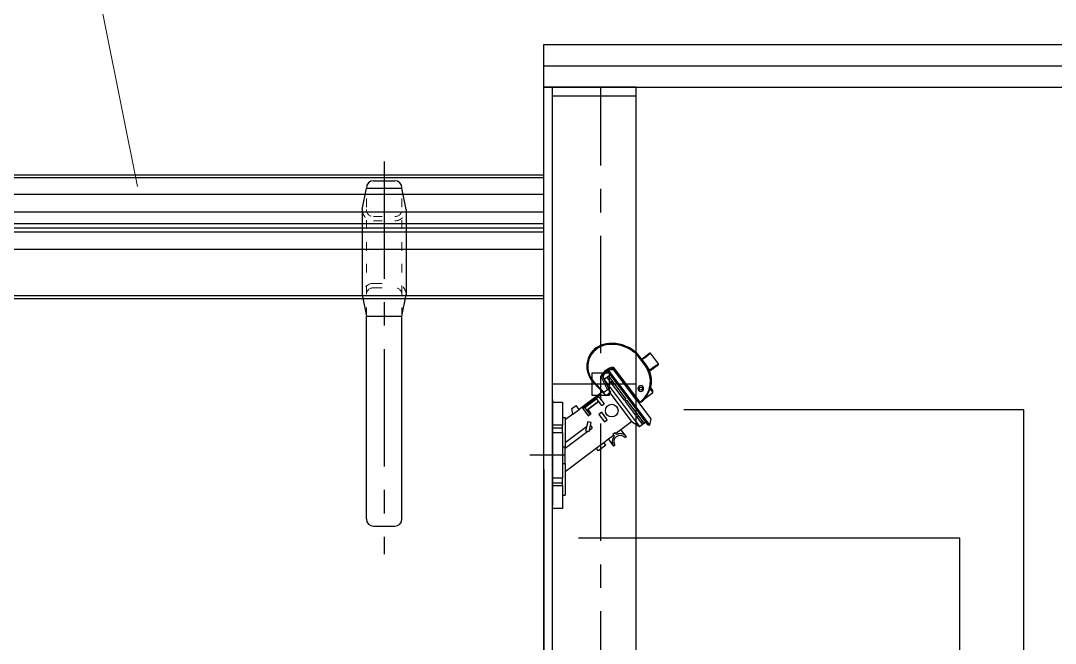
# Model space of a CAD drawing. Header units: millimetres. Extents: x 124493 to 133608, y -169944 to -164394.
# Drawn here: x 129074 to 129803, y -165761 to -165323 of the extents above; entities that cross this region are included whole.
import ezdxf

# ---------------------------------------------------------------- set-up
doc = ezdxf.new("R2010")
doc.units = ezdxf.units.MM
doc.header["$LTSCALE"] = 13
for name, pattern in [('ACAD_ISO03W100', [1.18, 0.47, -0.71]), ('CENTER', [50.8, 31.75, -6.35, 6.35, -6.35]), ('CENTERX2', [101.6, 63.5, -12.7, 12.7, -12.7])]:
    doc.linetypes.add(name, pattern=pattern)
doc.layers.get('0').update_dxf_attribs({"color": 1, "linetype": 'CENTER'})
doc.layers.add('1', color=4, linetype='Continuous')
doc.layers.add('粗实线', color=4, linetype='Continuous')
doc.layers.add('标注、文本', color=3, linetype='Continuous', lineweight=25)
doc.layers.add('铁心', color=3, linetype='Continuous', lineweight=0)

msp = doc.modelspace()

# ---------------------------------------------------------------- linework, layer by layer
at = {"color": 0, "lineweight": 25}
msp.add_line((129523.19, -165565.04), (129517.16, -165569.51), dxfattribs=at)
at = {"layer": '1', "color": 1, "linetype": 'CENTERX2', "lineweight": -3, "ltscale": 0.1}
for p, q in [((129482.68, -167009.77), (129482.68, -165369.76)), ((129482.68, -167009.77), (129482.68, -165369.76)), ((129330.22, -165421.93), (129330.22, -165698.4)), ((129507.68, -165578.77), (129448.68, -165578.77))]:
    msp.add_line(p, q, dxfattribs=at)
at = {"layer": '1', "color": 7, "linetype": 'Continuous', "lineweight": 25}
for p, q in [((129486.65, -165550.51), (129486.53, -165550.29)), ((129506.3, -165555.65), (129506.18, -165555.43)), ((129508.22, -165557.12), (129508.01, -165556.9)), ((129513.88, -165565.6), (129508.9, -165559)), ((129509.29, -165558.68), (129509.17, -165558.45)), ((129511.08, -165560.98), (129509.17, -165558.45)), ((129509.29, -165558.68), (129514.26, -165565.28)), ((129509.33, -165558.44), (129511.24, -165560.97)), ((129509.54, -165558.66), (129509.33, -165558.44)), ((129509.54, -165558.66), (129514.51, -165565.26)), ((129511.24, -165560.97), (129511.08, -165560.98)), ((129523.22, -165564.4), (129517.63, -165556.97)), ((129487.95, -165568.93), (129487.85, -165570.08)), ((129502.64, -165588.04), (129488.15, -165568.82)), ((129491.96, -165568.92), (129488.51, -165568.63)), ((129507.83, -165589.95), (129491.05, -165567.7)), ((129491.49, -165566.63), (129509.99, -165591.18)), ((129505.28, -165586.06), (129492.39, -165568.95)), ((129512.37, -165562.47), (129512.2, -165562.48)), ((129514.15, -165565.06), (129512.2, -165562.48)), ((129512.37, -165562.47), (129514.31, -165565.05)), ((129514.26, -165565.28), (129514.15, -165565.06)), ((129514.51, -165565.26), (129514.31, -165565.05)), ((129515.82, -165567.71), (129515.71, -165567.51)), ((129474.74, -165573.68), (129474.86, -165573.91)), ((129487.44, -165582.37), (129482.7, -165573.07)), ((129483.81, -165573.05), (129489.26, -165583.74)), ((129484.02, -165573.04), (129483.85, -165573.05)), ((129489.29, -165583.74), (129483.85, -165573.05)), ((129485.19, -165575.34), (129484.02, -165573.04)), ((129484.06, -165573.03), (129484.04, -165573.01)), ((129484.06, -165573.03), (129485.22, -165575.32)), ((129489.42, -165572.15), (129485.06, -165575.44)), ((129485.06, -165575.44), (129506.27, -165603.59)), ((129487.02, -165573.96), (129488.09, -165573.16)), ((129487.02, -165573.96), (129499.15, -165590.05)), ((129501.84, -165588.65), (129487.85, -165570.08)), ((129487.97, -165575.22), (129489.04, -165574.42)), ((129488.09, -165573.16), (129500.22, -165589.25)), ((129485.5, -165585.88), (129477.37, -165577.37)), ((129477.75, -165577.04), (129484.76, -165584.39)), ((129484.76, -165584.39), (129487.44, -165582.37)), ((129491.79, -165578.06), (129490.72, -165578.87)), ((129517.3, -165582.08), (129519.22, -165584.63)), ((129519.42, -165583.23), (129517.64, -165580.86)), ((129519.22, -165584.63), (129519.42, -165583.23)), ((129483.79, -165584.09), (129467.39, -165596.46)), ((129469.77, -165595.46), (129480.95, -165587.04)), ((129471.07, -165594.86), (129479.46, -165588.55)), ((129479.89, -165589.12), (129471.5, -165595.44)), ((129473.45, -165596.36), (129481.04, -165590.64)), ((129473.57, -165596.52), (129481.16, -165590.8)), ((129479.49, -165588.59), (129479.46, -165588.55)), ((129479.49, -165588.59), (129481.17, -165587.33)), ((129479.63, -165588.77), (129479.49, -165588.59)), ((129481.3, -165587.51), (129479.63, -165588.77)), ((129483.4, -165593.78), (129479.63, -165588.77)), ((129480.95, -165587.04), (129481.17, -165587.33)), ((129481.17, -165587.33), (129481.3, -165587.51)), ((129481.3, -165587.51), (129485.08, -165592.52)), ((129486.37, -165586.76), (129489.57, -165584.35)), ((129489.01, -165584.77), (129495.52, -165593.41)), ((129499.15, -165590.05), (129500.22, -165589.25)), ((129499.75, -165590.85), (129500.82, -165590.04)), ((129499.75, -165590.85), (129511.87, -165606.94)), ((129500.82, -165590.04), (129512.94, -165606.13)), ((129515.84, -165607.21), (129501.84, -165588.65)), ((129517.31, -165607.51), (129502.64, -165588.04)), ((129518.17, -165603.17), (129505.28, -165586.06)), ((129512.56, -165590.3), (129512.45, -165590.19)), ((129513.78, -165588.73), (129519.22, -165584.63)), ((129448.68, -165591.38), (129455.68, -165591.38)), ((129455.68, -165591.38), (129455.68, -165607.48)), ((129462.41, -165595.8), (129465.27, -165593.65)), ((129462.91, -165599.84), (129462.41, -165595.8)), ((129462.91, -165599.84), (129467.39, -165596.46)), ((129467.39, -165596.46), (129465.27, -165593.65)), ((129469.77, -165595.46), (129469.97, -165595.73)), ((129469.97, -165595.73), (129471.09, -165594.89)), ((129470.1, -165595.91), (129469.97, -165595.73)), ((129471.22, -165595.06), (129470.1, -165595.91)), ((129470.1, -165595.91), (129473.9, -165600.94)), ((129471.07, -165594.86), (129471.09, -165594.89)), ((129471.09, -165594.89), (129471.22, -165595.06)), ((129471.22, -165595.06), (129475.01, -165600.1)), ((129475.81, -165599.5), (129473.45, -165596.36)), ((129483.4, -165593.78), (129485.08, -165592.52)), ((129495.52, -165593.41), (129504.25, -165604.99)), ((129509.64, -165591.85), (129510.54, -165591.17)), ((129455.68, -165602.06), (129457.68, -165602.06)), ((129462.91, -165599.83), (129457.68, -165603.77)), ((129457.68, -165602.06), (129457.68, -165622.8)), ((129473.47, -165605.13), (129472, -165611.46)), ((129475.9, -165605.69), (129473.47, -165605.13)), ((129473.9, -165600.94), (129475.01, -165600.1)), ((129475.01, -165600.1), (129475.81, -165599.5)), ((129483.36, -165598.51), (129481.36, -165600.01)), ((129481.36, -165600.01), (129485.27, -165605.2)), ((129487.27, -165603.7), (129483.36, -165598.51)), ((129485.27, -165605.2), (129487.27, -165603.7)), ((129496.83, -165610.58), (129504.25, -165604.99)), ((129504.25, -165604.99), (129509.91, -165608.42)), ((129506.27, -165603.59), (129509.91, -165608.42)), ((129506.27, -165603.59), (129506.27, -165603.59)), ((129508.17, -165602.03), (129509.24, -165601.23)), ((129509.91, -165608.42), (129514.27, -165605.14)), ((129510.92, -165605.68), (129511.99, -165604.87)), ((129517.31, -165607.51), (129518.17, -165603.17)), ((129455.68, -165607.48), (129448.68, -165607.48)), ((129448.68, -165609.39), (129455.68, -165609.39)), ((129448.68, -165612.67), (129455.68, -165612.67)), ((129455.68, -165609.39), (129455.68, -165607.48)), ((129455.68, -165612.67), (129455.68, -165609.39)), ((129455.68, -165612.67), (129455.68, -165644.86)), ((129472.62, -165608.79), (129457.68, -165620.05)), ((129457.68, -165623.8), (129473.58, -165611.82)), ((129472, -165611.46), (129474.44, -165612.02)), ((129474.44, -165612.02), (129475.9, -165605.69)), ((129474.68, -165611), (129476.71, -165609.46)), ((129475.43, -165607.76), (129476.71, -165609.46)), ((129491.1, -165613.94), (129492.86, -165612.61)), ((129493.93, -165614.03), (129492.86, -165612.61)), ((129493.29, -165613.19), (129496.8, -165610.54)), ((129500.69, -165615.69), (129496.8, -165610.54)), ((129511.87, -165606.94), (129512.94, -165606.13)), ((129515.84, -165607.21), (129517.31, -165607.51)), ((129479.48, -165623.61), (129484.75, -165619.64)), ((129486.28, -165621.66), (129484.75, -165619.64)), ((129484.77, -165619.67), (129488.05, -165617.2)), ((129488.02, -165617.16), (129491.53, -165614.51)), ((129491.9, -165622.31), (129488.02, -165617.16)), ((129491.1, -165613.94), (129492.17, -165615.36)), ((129500.16, -165616.08), (129500.69, -165615.69)), ((129455.68, -165622.8), (129457.68, -165622.8)), ((129457.68, -165634.73), (129457.68, -165622.8)), ((129457.68, -165640.08), (129479.5, -165623.64)), ((129481.01, -165625.63), (129479.48, -165623.61)), ((129486.28, -165621.66), (129481.01, -165625.63)), ((129491.9, -165622.31), (129492.43, -165621.91)), ((129457.68, -165634.73), (129455.68, -165634.73)), ((129457.68, -165634.73), (129457.68, -165656.76)), ((129455.68, -165644.86), (129448.68, -165644.86)), ((129448.68, -165648.13), (129455.68, -165648.13)), ((129455.68, -165648.13), (129455.68, -165644.86)), ((129455.68, -165650.05), (129455.68, -165648.13)), ((129448.68, -165650.05), (129455.68, -165650.05)), ((129455.68, -165650.05), (129455.68, -165666.14)), ((129455.68, -165656.76), (129457.68, -165656.76)), ((129455.68, -165666.14), (129448.68, -165666.14))]:
    msp.add_line(p, q, dxfattribs=at)
at = {"layer": '1', "color": 7, "linetype": 'Continuous', "lineweight": 25, "extrusion": (0, 0, -1)}
msp.add_circle((-129510.85, -165581.82), 2, dxfattribs=at)
at = {"layer": '1', "color": 7, "linetype": 'Continuous', "lineweight": 25}
for centre, radius in [((129510.85, -165581.82), 1.13), ((129490.41, -165597.27), 4.5)]:
    msp.add_circle(centre, radius, dxfattribs=at)
for centre, radius, start, end in [((129496.29, -165619), 5.5, 138.53696, 217), ((129496.29, -165619), 5.5, 37, 115.46304), ((129499.86, -165615.69), 0.5, 222.89461, 307), ((129492.12, -165621.51), 0.5, 307, 31.10539)]:
    msp.add_arc(centre, radius, start, end, dxfattribs=at)
at = {"layer": '1', "color": 7, "linetype": 'Continuous', "lineweight": 25, "extrusion": (0, 0, -1)}
msp.add_arc((-129496.29, -165619), 4.37, 328.89461, 137.10539, dxfattribs=at)
at = {"layer": '1', "color": 7, "linetype": 'Continuous', "lineweight": 25}
for centre, major_axis, ratio, start_param, end_param in [((129488.95, -165566.33), (-14.09, -7.58), 0.99884, 4.363996, 6.551417), ((129488.83, -165566.11), (14.09, 7.58), 0.99884, 1.222403, 3.141558), ((129488.97, -165566.35), (13.65, 7.34), 0.99884, 1.222403, 3.409825), ((129490.27, -165575.99), (22.9, 12.31), 0.99884, 0.41949, 1.222403), ((129490.39, -165576.22), (-22.9, -12.31), 0.99884, 3.561083, 4.363996), ((129486.72, -165551.01), (0.072, -0.495), 0.016437, 1.52552, 3.096316), ((129490.4, -165576.24), (22.46, 12.08), 0.99884, 0.41949, 1.222403), ((129490.43, -165575.98), (18.61, 18.16), 0.998343, 0.13937, 0.871114), ((129505.99, -165556.05), (-0.306, -0.396), 0.043972, 1.551165, 3.121962), ((129496.52, -165568.33), (13.65, 7.34), 0.99884, 0.152631, 0.41949), ((129496.39, -165568.08), (14.09, 7.58), 0.99884, 0.15263, 0.41949), ((129505.73, -165556.21), (-0.612, -0.791), 0.056989, 3.133584, 3.6194), ((129496.51, -165568.31), (-14.09, -7.58), 0.99884, 3.294223, 3.561083), ((129496.55, -165568.07), (11.45, 11.17), 0.998343, 6.155695, 6.422555), ((129496.77, -165568.29), (11.45, 11.17), 0.998343, 6.155695, 6.283216), ((129508.89, -165558.98), (-0.399, -0.301), 0.047588, 1.564147, 3.1339), ((129508.53, -165559.05), (-0.799, -0.601), 0.05708, 3.159746, 3.671896), ((129503.35, -165567.1), (13.66, 10.29), 0.004763, -0.944344, -0.057398), ((129503.65, -165567.5), (13.98, 10.53), 0.004753, 5.322503, 6.287199), ((129493.7, -165578.86), (-10.96, -5.89), 0.99884, 4.39833, 5.304677), ((129493.68, -165578.82), (10.08, 5.42), 0.99884, 1.309893, 2.118457), ((129493.89, -165579.07), (-0.82, 11.68), 0.999962, 0.172283, 0.96125), ((129494.07, -165579.05), (-0.82, 11.68), 0.999962, 0.481281, 0.96125), ((129494.07, -165579.05), (-0.82, 11.68), 0.999962, 0.188779, 0.405853), ((129493.92, -165578.81), (-8.19, -7.99), 0.998343, 4.191387, 4.291709), ((129499.1, -165576.73), (16.29, 8.76), 0.99884, 4.89389, 6.435766), ((129499.09, -165576.71), (-16.73, -9), 0.99884, 1.848722, 3.294173), ((129513.86, -165565.58), (-0.399, -0.301), 0.047588, 1.563859, 3.1339), ((129513.51, -165565.66), (-0.799, -0.602), 0.004753, 3.156454, 3.668086), ((129509.25, -165574.93), (-13.98, -10.53), 0.004753, 3.1467, 4.123831), ((129493.92, -165578.81), (-8.19, -7.99), 0.998343, 4.602073, 4.979929), ((129499.34, -165576.69), (13.6, 13.27), 0.998343, 5.276241, 5.892279), ((129477.73, -165577.02), (0.362, 0.345), 0.046425, 3.128817, 4.699614), ((129503.65, -165567.5), (13.98, 10.53), 0.004753, 2.946494, 3.582151), ((129503.35, -165567.1), (-13.58, -10.23), 0.004753, 0.026533, 0.373337), ((129499.34, -165576.69), (13.6, 13.27), 0.998343, 4.710195, 4.850406), ((129510.25, -165588.19), (2.64, 1.42), 0.99884, 4.135252, 4.354564), ((129510.49, -165588.17), (-2.15, -2.1), 0.998343, 0.817037, 0.867657)]:
    msp.add_ellipse(centre, major_axis=major_axis, ratio=ratio, start_param=start_param, end_param=end_param, dxfattribs=at)
at = {"layer": '1', "color": 7, "linetype": 'Continuous', "lineweight": 25, "extrusion": (0, 0, -1)}
for centre, major_axis, ratio, start_param, end_param in [((129509.85, -165560.79), (-1.39, 0.18), 0.001239, 3.147709, 3.666537), ((129511.31, -165562.73), (-1.06, -0.26), 0.001376, 2.614119, 3.133686), ((129498.98, -165576.5), (11.36, -15.26), 0.998745, 4.706556, 4.859166), ((129499.14, -165576.49), (11.11, -15.44), 0.99877, 4.690072, 5.567381), ((129503.13, -165580.58), (-15.47, -11.35), 0.089062, 2.738165, 2.767688), ((129484.29, -165584.57), (-2.08, 2.19), 0.012676, 3.143075, 4.080568), ((129488.18, -165581.64), (1.38, -2.71), 0.00104, 5.600881, 6.283298)]:
    msp.add_ellipse(centre, major_axis=major_axis, ratio=ratio, start_param=start_param, end_param=end_param, dxfattribs=at)
at = {"layer": '1', "color": 7, "linetype": 'Continuous', "lineweight": 25}
for points, knots in [([(129517.62, -165556.98), (129517.61, -165556.96), (129517.57, -165556.89), (129517.46, -165556.82), (129517.33, -165556.77), (129517.21, -165556.77), (129517.12, -165556.78), (129517.06, -165556.8), (129517.01, -165556.82), (129516.99, -165556.83), (129516.99, -165556.83)], [0, 0, 0, 0, 0.060474, 0.246886, 0.39669, 0.524783, 0.633814, 0.728275, 0.835523, 1, 1, 1, 1]), ([(129491.05, -165567.7), (129491.05, -165567.71), (129491.07, -165567.68), (129491.12, -165567.56), (129491.15, -165567.47), (129491.28, -165567.17), (129491.38, -165566.9), (129491.49, -165566.63)], [0, 0, 0, 0, 0.25, 0.25, 0.5, 0.5, 1, 1, 1, 1]), ([(129513.89, -165564.43), (129514.08, -165564.64), (129514.26, -165564.84), (129514.68, -165565.36), (129514.92, -165565.68), (129515.39, -165566.32), (129515.61, -165566.65), (129516.23, -165567.65), (129516.61, -165568.33), (129516.94, -165569.05)], [0, 0, 0, 0, 0.149275, 0.149275, 0.361956, 0.361956, 0.574638, 0.574638, 1, 1, 1, 1]), ([(129517.16, -165569.51), (129517.16, -165569.51), (129517.15, -165569.5), (129517.13, -165569.46), (129517.12, -165569.43), (129517.08, -165569.35), (129517.05, -165569.29), (129517, -165569.18), (129516.97, -165569.11), (129516.94, -165569.05)], [0, 0, 0, 0, 0.25, 0.25, 0.5, 0.5, 0.75, 0.75, 1, 1, 1, 1]), ([(129523.19, -165565.04), (129523.19, -165565.04), (129523.2, -165565.03), (129523.22, -165565), (129523.27, -165564.93), (129523.31, -165564.82), (129523.33, -165564.68), (129523.3, -165564.52), (129523.25, -165564.44), (129523.22, -165564.41)], [0, 0, 0, 0, 0.044869, 0.213016, 0.339629, 0.479509, 0.658519, 0.857969, 1, 1, 1, 1]), ([(129483.81, -165573.05), (129483.81, -165573.06), (129483.78, -165573.06), (129483.66, -165573.07), (129483.57, -165573.07), (129483.26, -165573.08), (129482.98, -165573.07), (129482.7, -165573.07)], [0, 0, 0, 0, 0.25, 0.25, 0.5, 0.5, 1, 1, 1, 1]), ([(129489.26, -165583.74), (129489.19, -165583.61), (129489.09, -165583.5), (129488.83, -165583.26), (129488.68, -165583.15), (129488.36, -165582.93), (129488.18, -165582.82), (129487.82, -165582.6), (129487.63, -165582.48), (129487.44, -165582.37)], [0, 0, 0, 0, 0.25, 0.25, 0.5, 0.5, 0.75, 0.75, 1, 1, 1, 1]), ([(129485.5, -165585.88), (129485.41, -165585.8), (129485.34, -165585.69), (129485.2, -165585.46), (129485.14, -165585.34), (129485.03, -165585.08), (129484.97, -165584.95), (129484.86, -165584.68), (129484.81, -165584.53), (129484.76, -165584.39)], [0, 0, 0, 0, 0.25, 0.25, 0.5, 0.5, 0.75, 0.75, 1, 1, 1, 1]), ([(129509.99, -165591.18), (129509.76, -165591.16), (129509.54, -165591.11), (129509.16, -165590.98), (129509.01, -165590.92), (129508.87, -165590.84)], [0, 0, 0, 0, 0.564466, 0.564466, 1, 1, 1, 1]), ([(129510.65, -165591.16), (129510.82, -165591.14), (129510.97, -165591.1), (129511.28, -165591), (129511.43, -165590.94), (129511.71, -165590.79), (129511.84, -165590.71), (129512.1, -165590.53), (129512.21, -165590.42), (129512.32, -165590.32)], [0, 0, 0, 0, 0.25, 0.25, 0.5, 0.5, 0.75, 0.75, 1, 1, 1, 1]), ([(129510.89, -165591.14), (129511.06, -165591.12), (129511.21, -165591.08), (129511.52, -165590.98), (129511.67, -165590.92), (129511.95, -165590.78), (129512.08, -165590.7), (129512.33, -165590.51), (129512.45, -165590.41), (129512.56, -165590.3)], [0, 0, 0, 0, 0.25, 0.25, 0.5, 0.5, 0.75, 0.75, 1, 1, 1, 1])]:
    msp.add_open_spline(points, degree=3, knots=knots, dxfattribs=at)
at = {"layer": '标注、文本'}
for p, q in [((129442.68, -165431.56), (128703.68, -165431.56)), ((129442.68, -165433.56), (128703.68, -165433.56)), ((129322.72, -165435.56), (129337.72, -165435.56)), ((129314.72, -165455.81), (129317.72, -165440.81)), ((129317.72, -165440.81), (129342.72, -165440.81)), ((129345.72, -165455.81), (129342.72, -165440.81)), ((129314.72, -165455.81), (129314.72, -165515.81)), ((129345.72, -165455.81), (129345.72, -165515.81)), ((129442.68, -165516.55), (128703.68, -165516.55)), ((129314.72, -165515.81), (129317.72, -165530.81)), ((129342.72, -165530.81), (129345.72, -165515.81)), ((129442.68, -165518.55), (128703.68, -165518.55)), ((129317.72, -165673.55), (129317.72, -165530.81)), ((129317.72, -165530.81), (129342.72, -165530.81)), ((129342.72, -165673.55), (129342.72, -165530.81)), ((129448.68, -165589.38), (129448.68, -165664.14)), ((129780.36, -165596.82), (129541.21, -165596.82)), ((129780.36, -166478.4), (129780.36, -165596.82)), ((129457.68, -165628.76), (129432.68, -165628.76)), ((129442.68, -165638.77), (129442.68, -167001.77)), ((129322.72, -165678.55), (129337.72, -165678.55)), ((129735.36, -165687.11), (129467.01, -165687.11)), ((129735.36, -166478.4), (129735.36, -165687.11))]:
    msp.add_line(p, q, dxfattribs=at)
at = {"layer": '标注、文本', "color": 2, "linetype": 'ACAD_ISO03W100', "lineweight": 18}
for p, q in [((129317.72, -165530.81), (129317.72, -165440.56)), ((129342.72, -165530.81), (129342.72, -165440.56)), ((129322.72, -165460.81), (129337.72, -165460.81)), ((129322.72, -165463.81), (129337.72, -165463.81)), ((129322.72, -165507.81), (129337.72, -165507.81)), ((129322.72, -165510.81), (129337.72, -165510.81))]:
    msp.add_line(p, q, dxfattribs=at)
at = {"layer": '标注、文本'}
for centre, start, end in [((129322.72, -165440.56), 90, 180), ((129337.72, -165440.56), 0, 90), ((129322.72, -165673.55), 180, 270), ((129337.72, -165673.55), 270, 0)]:
    msp.add_arc(centre, 5, start, end, dxfattribs=at)
at = {"layer": '标注、文本', "color": 2, "linetype": 'ACAD_ISO03W100', "lineweight": 18}
for centre, radius, start, end in [((129322.72, -165455.81), 8, 180, 270), ((129322.72, -165455.81), 5, 180, 270), ((129337.72, -165455.81), 5, 270, 0), ((129337.72, -165455.81), 8, 270, 0), ((129322.72, -165515.81), 8, 90, 180), ((129322.72, -165515.81), 5, 90, 180), ((129337.72, -165515.81), 8, 0, 90), ((129337.72, -165515.81), 5, 0, 90)]:
    msp.add_arc(centre, radius, start, end, dxfattribs=at)
at = {"layer": '粗实线', "lineweight": 30}
for p, q in [((129442.68, -165339.76), (129967.68, -165339.76)), ((129442.68, -165369.76), (129442.68, -165339.76)), ((129442.68, -165354.76), (129967.68, -165354.76)), ((129442.68, -167009.77), (129442.68, -165369.76)), ((129507.68, -165369.76), (129442.68, -165369.76)), ((129442.68, -165369.76), (129967.68, -165369.76)), ((129448.68, -167009.77), (129448.68, -165369.76)), ((129507.68, -167009.77), (129507.68, -165369.76)), ((129448.68, -165375.76), (129507.68, -165375.76)), ((129442.68, -165445.34), (128698.68, -165445.34)), ((129442.68, -165457.77), (128706.68, -165457.77)), ((129442.68, -165465.77), (128706.68, -165465.77)), ((129442.68, -165471.77), (128706.68, -165471.77)), ((128722.07, -165468.77), (129442.68, -165468.77)), ((128706.68, -165483.77), (129442.68, -165483.77))]:
    msp.add_line(p, q, dxfattribs=at)
at = {"layer": '粗实线'}
msp.add_lwpolyline([(129476.68, -165570.77), (129488.68, -165570.77), (129488.68, -165586.77), (129476.68, -165586.77)], close=True, dxfattribs=at)
at = {"layer": '铁心'}
msp.add_lwpolyline([(129156.58, -165439.5), (129099.93, -165156.72), (129099.93, -165156.72)], dxfattribs=at)

doc.saveas('drawing.dxf')
